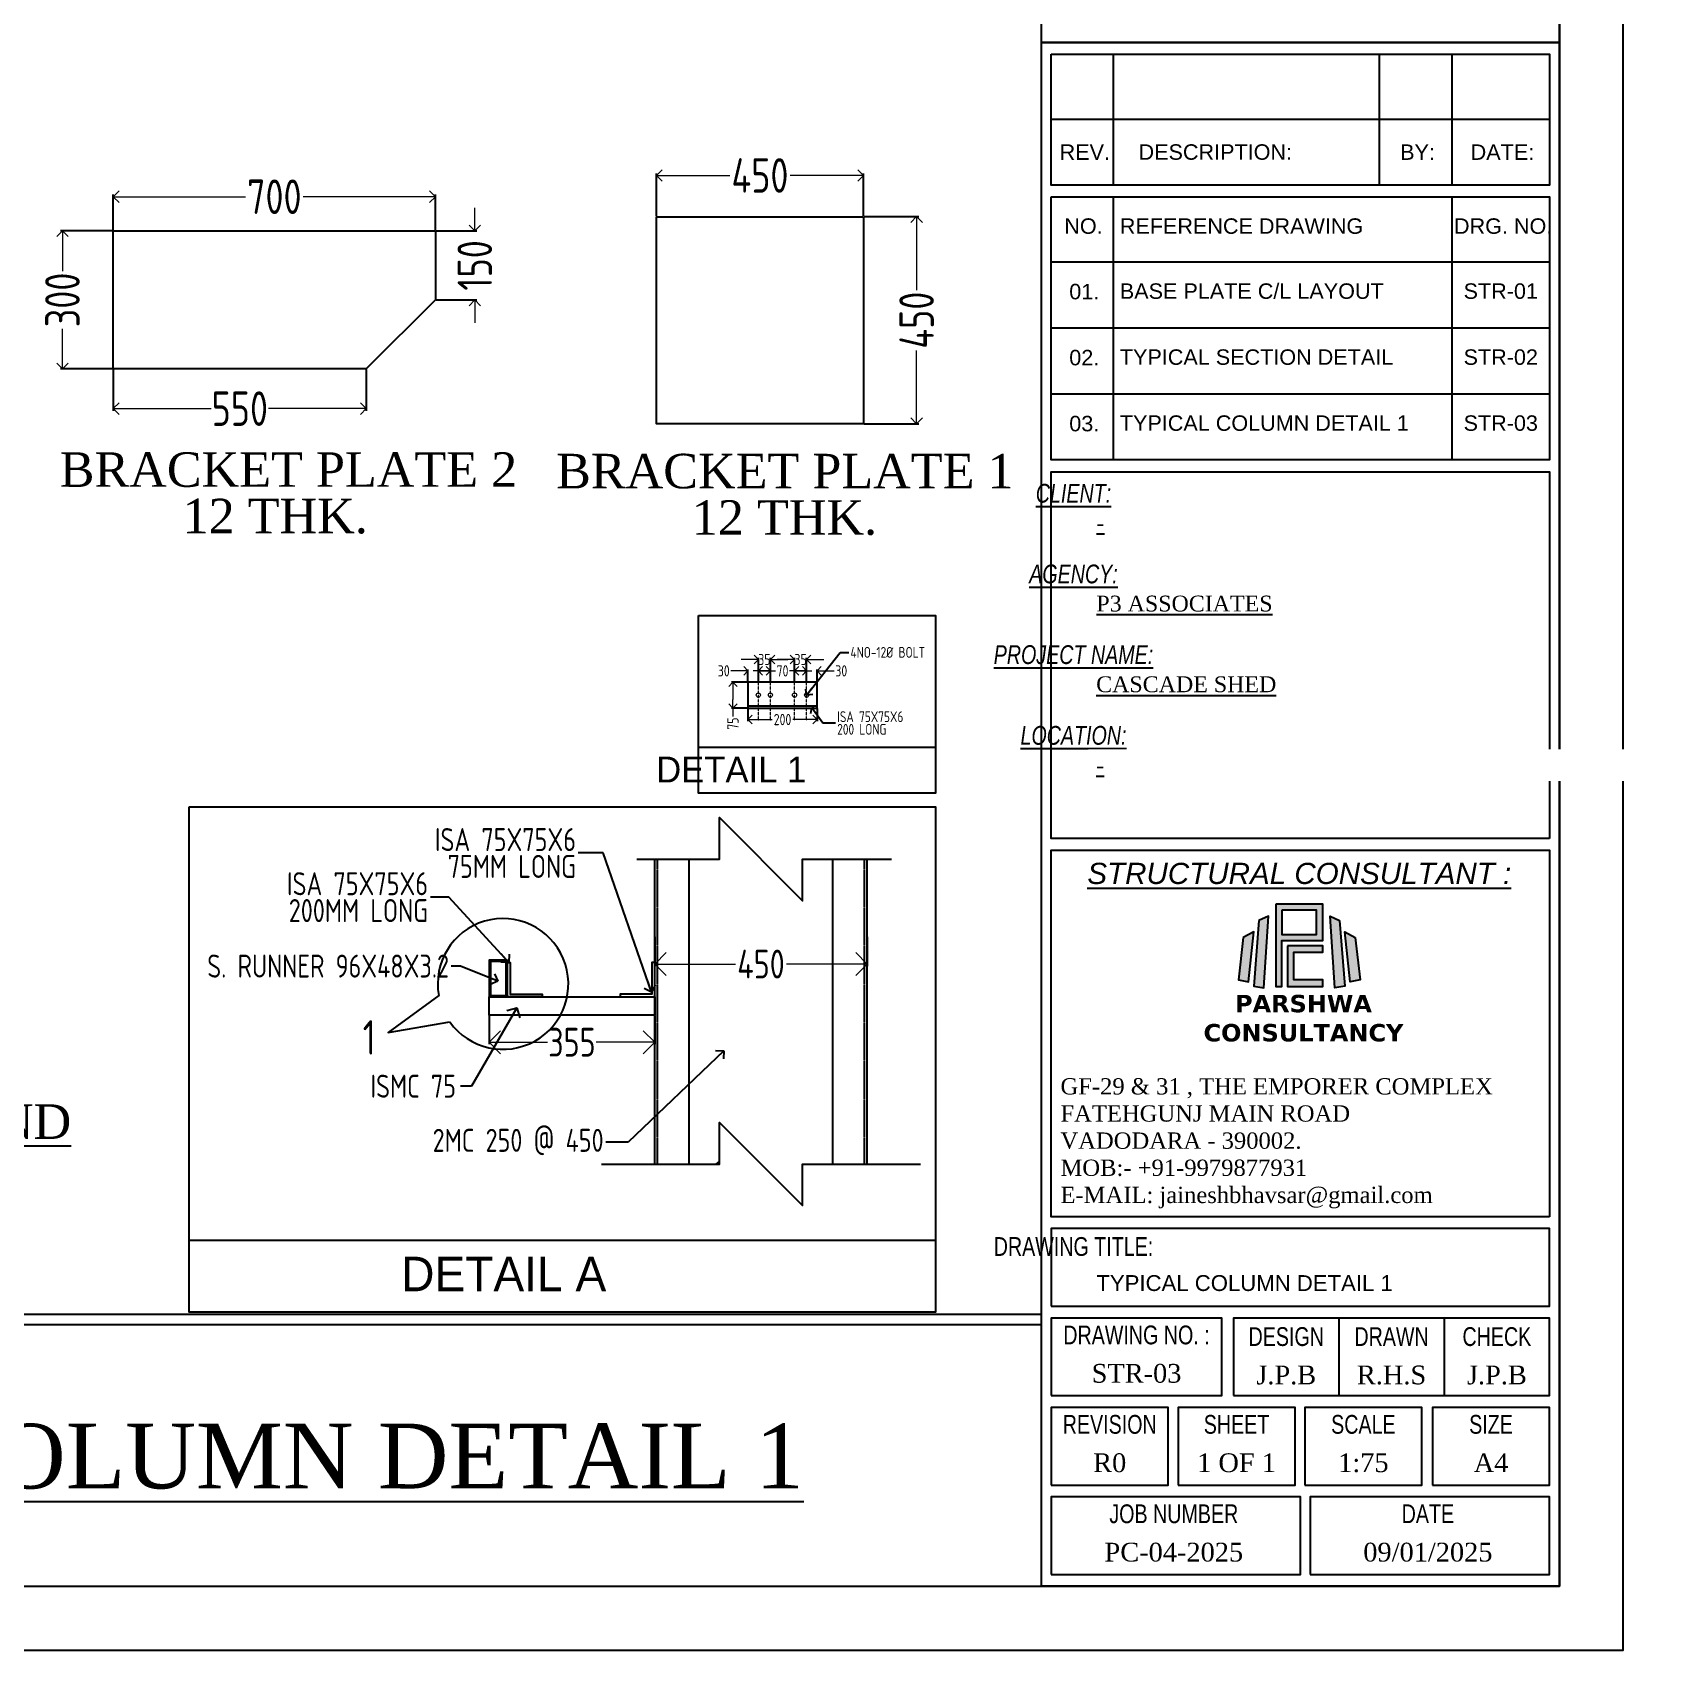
# Model space of a CAD drawing. Header units: millimetres. Extents: x 3470347 to 5996549, y -3470518 to 17149644.
# Drawn here: x 4687116 to 4701369, y 6601077 to 6615136 of the extents above; entities that cross this region are included whole.
import ezdxf

# ---------------------------------------------------------------- set-up
doc = ezdxf.new("R2010")
doc.units = ezdxf.units.MM
doc.header["$MEASUREMENT"] = 0
doc.header["$PDMODE"] = 35
doc.header["$PDSIZE"] = -5
doc.linetypes.add('DASHED2', pattern=[0.375, 0.25, -0.125])
doc.linetypes.add('HIDDEN', pattern=[0.375, 0.25, -0.125])
doc.layers.get('0').update_dxf_attribs({"linetype": 'CONTINUOUS', "lineweight": 25})
doc.layers.get('DEFPOINTS').update_dxf_attribs({"linetype": 'CONTINUOUS', "lineweight": 25})
for name, color, linetype in [('lintel', 2, 'CONTINUOUS'), ('see level', 2, 'CONTINUOUS'), ('STR TEX', 4, 'CONTINUOUS')]:
    doc.layers.add(name, color=color, linetype=linetype)
for name, color, linetype, lineweight in [('rDIMension', 1, 'CONTINUOUS', 18), ('rPCC DASH', 9, 'HIDDEN', 15), ('rRCC 1', 3, 'CONTINUOUS', 25), ('rRCC 2', 40, 'CONTINUOUS', 15), ('SHEET', 7, 'CONTINUOUS', 15)]:
    doc.layers.add(name, color=color, linetype=linetype, lineweight=lineweight)
doc.styles.add('Arial', font='arial.ttf', dxfattribs={"height": 0.2})
doc.styles.add('DIM', font='geniso.shx', dxfattribs={"width": 0.85})
doc.styles.add('JAINIL', font='times.ttf')
doc.styles.get("Standard").update_dxf_attribs({"font": ''})
doc.styles.add('TEXT3', font='geniso.shx')
doc.styles.add('TEXT3 0.75NA', font='geniso.shx', dxfattribs={"width": 0.75})
doc.styles.get('Standard').set_extended_font_data('AR CENA')
doc.dimstyles.new('ST-100', dxfattribs={"dimscale": 100, "dimtxt": 7, "dimasz": 5, "dimexe": 0.18, "dimexo": 0.0625, "dimgap": 0.2, "dimtad": 0, "dimdec": 0, "dimzin": 0, "dimdsep": 46, "dimtxsty": 'DIM', "dimblk": 'OPEN90', "dimcen": 0.09, "dimclrd": 256, "dimclrt": 7, "dimadec": 0, "dimazin": 0, "dimtfac": 1, "dimtdec": 0, "dimtofl": 0, "dimtmove": 0, "dimatfit": 3, "dimldrblk": 'OPEN90', "dimfxl": 1, "dimtolj": 1, "dimtzin": 0, "dimlwd": -1, "dimarcsym": 0})
doc.dimstyles.new('ST-25', dxfattribs={"dimscale": 100, "dimtxt": 2.5, "dimasz": 2, "dimexe": 0.18, "dimexo": 0.0625, "dimgap": 0.2, "dimtad": 0, "dimdec": 0, "dimlfac": 0.25, "dimzin": 0, "dimdsep": 46, "dimtxsty": 'DIM', "dimblk": 'OPEN90', "dimcen": 0.09, "dimclrd": 256, "dimclrt": 7, "dimadec": 0, "dimazin": 0, "dimtfac": 1, "dimtdec": 0, "dimtofl": 0, "dimtmove": 0, "dimatfit": 3, "dimldrblk": 'OPEN90', "dimfxl": 1, "dimtolj": 1, "dimtzin": 0, "dimlwd": -1, "dimarcsym": 0})

# ---------------------------------------------------------------- blocks, each defined once
blk = doc.blocks.new('Q')
at = {"linetype": 'Continuous', "ltscale": 0.5}
h = blk.add_hatch(color=152, dxfattribs=at)
h.dxf.hatch_style = 1
h.paths.add_polyline_path([(9.79, 19.18), (9.79, 9.76), (10.5, 9.76), (10.5, 15.05), (15.19, 15.05), (15.19, 19.18)])
h.paths.add_polyline_path([(10.5, 18.5), (10.5, 15.72), (14.45, 15.72), (14.45, 18.5)], flags=16)
h = blk.add_hatch(color=10, dxfattribs=at)
h.dxf.hatch_style = 1
h.paths.add_polyline_path([(7.87, 17.31), (7.27, 9.83), (8.41, 9.62), (8.96, 17.82)])
h.paths.add_polyline_path([(17.1, 17.31), (17.7, 9.83), (16.56, 9.62), (16.01, 17.82)])
h = blk.add_hatch(color=152, dxfattribs=at)
h.dxf.hatch_style = 1
h.paths.add_polyline_path([(6.07, 15.37), (5.53, 10.52), (6.67, 10.29), (7.27, 16.02)])
h.paths.add_polyline_path([(18.9, 15.37), (19.44, 10.52), (18.3, 10.29), (17.7, 16.02)])
h = blk.add_hatch(color=152, dxfattribs=at)
h.dxf.hatch_style = 1
h.paths.add_polyline_path([(11.15, 14.43), (11.15, 9.76), (15.19, 9.76), (15.19, 10.52), (11.87, 10.52), (11.87, 13.69), (15.19, 13.69), (15.19, 14.43)])
at = {"color": 152, "linetype": 'Continuous'}
for points in [[(9.79, 19.18), (9.79, 9.76), (10.5, 9.76), (10.5, 15.05), (15.19, 15.05), (15.19, 19.18), (9.79, 19.18)], [(10.5, 18.5), (10.5, 15.72), (14.45, 15.72), (14.45, 18.5), (10.5, 18.5)], [(6.07, 15.37), (5.53, 10.52), (6.67, 10.29), (7.27, 16.02), (6.07, 15.37)], [(18.9, 15.37), (19.44, 10.52), (18.3, 10.29), (17.7, 16.02), (18.9, 15.37)], [(11.15, 14.43), (11.15, 9.76), (15.19, 9.76), (15.19, 10.52), (11.87, 10.52), (11.87, 13.69), (15.19, 13.69), (15.19, 14.43), (11.15, 14.43)]]:
    blk.add_lwpolyline(points, dxfattribs=at)
at = {"color": 10, "linetype": 'Continuous'}
for points in [[(7.87, 17.31), (7.27, 9.83), (8.41, 9.62), (8.96, 17.82), (7.87, 17.31)], [(17.1, 17.31), (17.7, 9.83), (16.56, 9.62), (16.01, 17.82), (17.1, 17.31)]]:
    blk.add_lwpolyline(points, dxfattribs=at)
at = {"linetype": 'Continuous', "insert": (1.32, 8.82), "char_height": 2, "attachment_point": 1}
blk.add_mtext_dynamic_manual_height_columns('\\pxqc;{\\fVerdana|b1|i0|c0|p34;\\C152;PARSHWA\\PCONSULTANCY }', width=23.282, gutter_width=1, heights=[6.3], dxfattribs=at)
blk = doc.blocks.new('_Open90')
at = {"color": 0, "linetype": 'ByBlock', "lineweight": -2}
for p, q in [((0, 0), (-1, 0)), ((-0.5, 0.5), (0, 0)), ((0, 0), (-0.5, -0.5))]:
    blk.add_line(p, q, dxfattribs=at)
blk = doc.blocks.new('*D1161')
at = {"layer": 'DEFPOINTS', "color": 0}
for p in [(4692538, 6613896), (4692538, 6613538), (4694338, 6613538)]:
    blk.add_point(p, dxfattribs=at)
at = {"layer": 'rDIMension', "color": 0, "lineweight": -2}
for p, q in [((4692538, 6613544), (4692538, 6613914)), ((4694338, 6613544), (4694338, 6613914))]:
    blk.add_line(p, q, dxfattribs=at)
at = {"layer": 'rDIMension'}
for p, q in [((4692638, 6613896), (4693176, 6613896)), ((4694238, 6613896), (4693701, 6613896))]:
    blk.add_line(p, q, dxfattribs=at)
at = {"layer": 'rDIMension', "xscale": 100, "yscale": 100, "zscale": 100, "rotation": 180}
blk.add_blockref('_Open90', (4692538, 6613896), dxfattribs=at)
at = {"layer": 'rDIMension', "xscale": 100, "yscale": 100, "zscale": 100}
blk.add_blockref('_Open90', (4694338, 6613896), dxfattribs=at)
at = {"layer": 'rDIMension', "color": 7, "insert": (4693438, 6613896), "char_height": 300, "attachment_point": 5, "style": 'DIM'}
blk.add_mtext('\\A1;450', dxfattribs=at)
blk = doc.blocks.new('*D1162')
at = {"layer": 'DEFPOINTS', "color": 0}
for p in [(4694338, 6613538), (4694338, 6611738), (4694800, 6611738)]:
    blk.add_point(p, dxfattribs=at)
at = {"layer": 'rDIMension', "color": 0, "lineweight": -2}
for p, q in [((4694345, 6613538), (4694818, 6613538)), ((4694345, 6611738), (4694818, 6611738))]:
    blk.add_line(p, q, dxfattribs=at)
at = {"layer": 'rDIMension'}
for p, q in [((4694800, 6613438), (4694800, 6612900)), ((4694800, 6611838), (4694800, 6612375))]:
    blk.add_line(p, q, dxfattribs=at)
at = {"layer": 'rDIMension', "xscale": 100, "yscale": 100, "zscale": 100}
for p, rotation in [((4694800, 6613538), 90), ((4694800, 6611738), 270)]:
    blk.add_blockref('_Open90', p, dxfattribs=dict(at, rotation=rotation))
at = {"layer": 'rDIMension', "color": 7, "insert": (4694800, 6612638), "char_height": 300, "attachment_point": 5, "rotation": 90, "style": 'DIM'}
blk.add_mtext('\\A1;450', dxfattribs=at)
blk = doc.blocks.new('*D1163')
at = {"layer": 'DEFPOINTS', "color": 0}
for p in [(4687816, 6613711), (4687816, 6613414), (4690616, 6613414)]:
    blk.add_point(p, dxfattribs=at)
at = {"layer": 'rDIMension', "color": 0, "lineweight": -2}
for p, q in [((4687816, 6613420), (4687816, 6613729)), ((4690616, 6613420), (4690616, 6613729))]:
    blk.add_line(p, q, dxfattribs=at)
at = {"layer": 'rDIMension'}
for p, q in [((4687916, 6613711), (4688966, 6613711)), ((4690516, 6613711), (4689466, 6613711))]:
    blk.add_line(p, q, dxfattribs=at)
at = {"layer": 'rDIMension', "xscale": 100, "yscale": 100, "zscale": 100, "rotation": 180}
blk.add_blockref('_Open90', (4687816, 6613711), dxfattribs=at)
at = {"layer": 'rDIMension', "xscale": 100, "yscale": 100, "zscale": 100}
blk.add_blockref('_Open90', (4690616, 6613711), dxfattribs=at)
at = {"layer": 'rDIMension', "color": 7, "insert": (4689216, 6613711), "char_height": 300, "attachment_point": 5, "style": 'DIM'}
blk.add_mtext('\\A1;700', dxfattribs=at)
blk = doc.blocks.new('*D1164')
at = {"layer": 'DEFPOINTS', "color": 0}
for p in [(4687816, 6613414), (4687374, 6612214), (4687816, 6612214)]:
    blk.add_point(p, dxfattribs=at)
at = {"layer": 'rDIMension', "color": 0, "lineweight": -2}
for p, q in [((4687810, 6613414), (4687356, 6613414)), ((4687810, 6612214), (4687356, 6612214))]:
    blk.add_line(p, q, dxfattribs=at)
at = {"layer": 'rDIMension'}
for p, q in [((4687374, 6613314), (4687374, 6613064)), ((4687374, 6612314), (4687374, 6612564))]:
    blk.add_line(p, q, dxfattribs=at)
at = {"layer": 'rDIMension', "xscale": 100, "yscale": 100, "zscale": 100}
for p, rotation in [((4687374, 6613414), 90), ((4687374, 6612214), 270)]:
    blk.add_blockref('_Open90', p, dxfattribs=dict(at, rotation=rotation))
at = {"layer": 'rDIMension', "color": 7, "insert": (4687374, 6612814), "char_height": 300, "attachment_point": 5, "rotation": 90, "style": 'DIM'}
blk.add_mtext('\\A1;300', dxfattribs=at)
blk = doc.blocks.new('*D1165')
at = {"layer": 'DEFPOINTS', "color": 0}
for p in [(4690616, 6613414), (4690616, 6612814), (4690959, 6612814)]:
    blk.add_point(p, dxfattribs=at)
at = {"layer": 'rDIMension'}
for p, q in [((4690959, 6613514), (4690959, 6613614)), ((4690959, 6612714), (4690959, 6612614))]:
    blk.add_line(p, q, dxfattribs=at)
at = {"layer": 'rDIMension', "color": 0, "lineweight": -2}
for p, q in [((4690622, 6613414), (4690977, 6613414)), ((4690622, 6612814), (4690977, 6612814))]:
    blk.add_line(p, q, dxfattribs=at)
at = {"layer": 'rDIMension', "xscale": 100, "yscale": 100, "zscale": 100}
for p, rotation in [((4690959, 6613414), 270), ((4690959, 6612814), 90)]:
    blk.add_blockref('_Open90', p, dxfattribs=dict(at, rotation=rotation))
at = {"layer": 'rDIMension', "color": 7, "insert": (4690959, 6613114), "char_height": 300, "attachment_point": 5, "rotation": 90, "style": 'DIM'}
blk.add_mtext('\\A1;150', dxfattribs=at)
blk = doc.blocks.new('*D1166')
at = {"layer": 'DEFPOINTS', "color": 0}
for p in [(4687816, 6612214), (4690016, 6612214), (4687816, 6611869)]:
    blk.add_point(p, dxfattribs=at)
at = {"layer": 'rDIMension', "color": 0, "lineweight": -2}
for p, q in [((4687816, 6612208), (4687816, 6611851)), ((4690016, 6612208), (4690016, 6611851))]:
    blk.add_line(p, q, dxfattribs=at)
at = {"layer": 'rDIMension'}
for p, q in [((4687916, 6611869), (4688666, 6611869)), ((4689916, 6611869), (4689166, 6611869))]:
    blk.add_line(p, q, dxfattribs=at)
at = {"layer": 'rDIMension', "xscale": 100, "yscale": 100, "zscale": 100, "rotation": 180}
blk.add_blockref('_Open90', (4687816, 6611869), dxfattribs=at)
at = {"layer": 'rDIMension', "xscale": 100, "yscale": 100, "zscale": 100}
blk.add_blockref('_Open90', (4690016, 6611869), dxfattribs=at)
at = {"layer": 'rDIMension', "color": 7, "insert": (4688916, 6611869), "char_height": 300, "attachment_point": 5, "style": 'DIM'}
blk.add_mtext('\\A1;550', dxfattribs=at)
blk = doc.blocks.new('*D1374')
at = {"layer": 'DEFPOINTS', "color": 0}
for p in [(4691083, 6606596), (4692523, 6606596), (4692523, 6606362)]:
    blk.add_point(p, dxfattribs=at)
at = {"layer": 'rDIMension', "color": 0, "lineweight": -2}
for p, q in [((4691083, 6606590), (4691083, 6606344)), ((4692523, 6606590), (4692523, 6606344))]:
    blk.add_line(p, q, dxfattribs=at)
at = {"layer": 'rDIMension'}
for p, q in [((4691283, 6606362), (4691592, 6606362)), ((4692323, 6606362), (4692015, 6606362))]:
    blk.add_line(p, q, dxfattribs=at)
at = {"layer": 'rDIMension', "xscale": 200, "yscale": 200, "zscale": 200, "rotation": 180}
blk.add_blockref('_Open90', (4691083, 6606362), dxfattribs=at)
at = {"layer": 'rDIMension', "xscale": 200, "yscale": 200, "zscale": 200}
blk.add_blockref('_Open90', (4692523, 6606362), dxfattribs=at)
at = {"layer": 'rDIMension', "color": 7, "insert": (4691803, 6606362), "char_height": 250, "attachment_point": 5, "style": 'DIM'}
blk.add_mtext('\\A1;355', dxfattribs=at)
blk = doc.blocks.new('*D1375')
at = {"layer": 'DEFPOINTS', "color": 0}
for p in [(4692523, 6607284), (4694371, 6607284), (4694371, 6607041)]:
    blk.add_point(p, dxfattribs=at)
at = {"layer": 'rDIMension', "color": 0, "lineweight": -2}
for p, q in [((4692523, 6607277), (4692523, 6607023)), ((4694371, 6607277), (4694371, 6607023))]:
    blk.add_line(p, q, dxfattribs=at)
at = {"layer": 'rDIMension'}
for p, q in [((4692723, 6607041), (4693225, 6607041)), ((4694171, 6607041), (4693669, 6607041))]:
    blk.add_line(p, q, dxfattribs=at)
at = {"layer": 'rDIMension', "xscale": 200, "yscale": 200, "zscale": 200, "rotation": 180}
blk.add_blockref('_Open90', (4692523, 6607041), dxfattribs=at)
at = {"layer": 'rDIMension', "xscale": 200, "yscale": 200, "zscale": 200}
blk.add_blockref('_Open90', (4694371, 6607041), dxfattribs=at)
at = {"layer": 'rDIMension', "color": 7, "insert": (4693447, 6607041), "char_height": 250, "attachment_point": 5, "style": 'DIM'}
blk.add_mtext('\\A1;450', dxfattribs=at)
blk = doc.blocks.new('*D1492')
at = {"layer": 'DEFPOINTS', "color": 0}
for p in [(2132991, -201710), (2132991, -201840), (2133111, -201840)]:
    blk.add_point(p, dxfattribs=at)
at = {"layer": 'rDIMension', "linetype": 'ByBlock'}
for p, q in [((2132891, -201710), (2132791, -201710)), ((2133211, -201710), (2133311, -201710))]:
    blk.add_line(p, q, dxfattribs=at)
at = {"layer": 'rDIMension', "color": 0, "linetype": 'ByBlock', "lineweight": -2}
for p, q in [((2132991, -201834), (2132991, -201692)), ((2133111, -201834), (2133111, -201692))]:
    blk.add_line(p, q, dxfattribs=at)
at = {"layer": 'rDIMension', "xscale": 100, "yscale": 100, "zscale": 100}
blk.add_blockref('_Open90', (2132991, -201710), dxfattribs=at)
at = {"layer": 'rDIMension', "xscale": 100, "yscale": 100, "zscale": 100, "rotation": 180}
blk.add_blockref('_Open90', (2133111, -201710), dxfattribs=at)
at = {"layer": 'rDIMension', "color": 7, "insert": (2132710, -201710), "char_height": 130, "attachment_point": 5, "style": 'DIM'}
blk.add_mtext('\\A1;30', dxfattribs=at)
blk = doc.blocks.new('*D1493')
at = {"layer": 'DEFPOINTS', "color": 0}
for p in [(2133251, -201578), (2133111, -201840), (2133251, -201840)]:
    blk.add_point(p, dxfattribs=at)
at = {"layer": 'rDIMension', "linetype": 'ByBlock'}
for p, q in [((2133011, -201578), (2132911, -201578)), ((2133351, -201578), (2133451, -201578))]:
    blk.add_line(p, q, dxfattribs=at)
at = {"layer": 'rDIMension', "color": 0, "linetype": 'ByBlock', "lineweight": -2}
for p, q in [((2133111, -201834), (2133111, -201560)), ((2133251, -201834), (2133251, -201560))]:
    blk.add_line(p, q, dxfattribs=at)
at = {"layer": 'rDIMension', "xscale": 100, "yscale": 100, "zscale": 100}
blk.add_blockref('_Open90', (2133111, -201578), dxfattribs=at)
at = {"layer": 'rDIMension', "xscale": 100, "yscale": 100, "zscale": 100, "rotation": 180}
blk.add_blockref('_Open90', (2133251, -201578), dxfattribs=at)
at = {"layer": 'rDIMension', "color": 7, "insert": (2133181, -201578), "char_height": 130, "attachment_point": 5, "style": 'DIM'}
blk.add_mtext('\\A1;35', dxfattribs=at)
blk = doc.blocks.new('*D1494')
at = {"layer": 'DEFPOINTS', "color": 0}
for p in [(2133531, -201710), (2133251, -201840), (2133531, -201840)]:
    blk.add_point(p, dxfattribs=at)
at = {"layer": 'rDIMension', "linetype": 'ByBlock'}
for p, q in [((2133151, -201710), (2133051, -201710)), ((2133631, -201710), (2133731, -201710))]:
    blk.add_line(p, q, dxfattribs=at)
at = {"layer": 'rDIMension', "color": 0, "linetype": 'ByBlock', "lineweight": -2}
for p, q in [((2133251, -201834), (2133251, -201692)), ((2133531, -201834), (2133531, -201692))]:
    blk.add_line(p, q, dxfattribs=at)
at = {"layer": 'rDIMension', "xscale": 100, "yscale": 100, "zscale": 100}
blk.add_blockref('_Open90', (2133251, -201710), dxfattribs=at)
at = {"layer": 'rDIMension', "xscale": 100, "yscale": 100, "zscale": 100, "rotation": 180}
blk.add_blockref('_Open90', (2133531, -201710), dxfattribs=at)
at = {"layer": 'rDIMension', "color": 7, "insert": (2133391, -201710), "char_height": 130, "attachment_point": 5, "style": 'DIM'}
blk.add_mtext('\\A1;70', dxfattribs=at)
blk = doc.blocks.new('*D1495')
at = {"layer": 'DEFPOINTS', "color": 0}
for p in [(2133671, -201578), (2133531, -201840), (2133671, -201840)]:
    blk.add_point(p, dxfattribs=at)
at = {"layer": 'rDIMension', "linetype": 'ByBlock'}
for p, q in [((2133431, -201578), (2133331, -201578)), ((2133771, -201578), (2133871, -201578))]:
    blk.add_line(p, q, dxfattribs=at)
at = {"layer": 'rDIMension', "color": 0, "linetype": 'ByBlock', "lineweight": -2}
for p, q in [((2133531, -201834), (2133531, -201560)), ((2133671, -201834), (2133671, -201560))]:
    blk.add_line(p, q, dxfattribs=at)
at = {"layer": 'rDIMension', "xscale": 100, "yscale": 100, "zscale": 100}
blk.add_blockref('_Open90', (2133531, -201578), dxfattribs=at)
at = {"layer": 'rDIMension', "xscale": 100, "yscale": 100, "zscale": 100, "rotation": 180}
blk.add_blockref('_Open90', (2133671, -201578), dxfattribs=at)
at = {"layer": 'rDIMension', "color": 7, "insert": (2133601, -201578), "char_height": 130, "attachment_point": 5, "style": 'DIM'}
blk.add_mtext('\\A1;35', dxfattribs=at)
blk = doc.blocks.new('*D1496')
at = {"layer": 'DEFPOINTS', "color": 0}
for p in [(2133791, -201710), (2133671, -201840), (2133791, -201840)]:
    blk.add_point(p, dxfattribs=at)
at = {"layer": 'rDIMension', "linetype": 'ByBlock'}
for p, q in [((2133571, -201710), (2133471, -201710)), ((2133891, -201710), (2133991, -201710))]:
    blk.add_line(p, q, dxfattribs=at)
at = {"layer": 'rDIMension', "color": 0, "linetype": 'ByBlock', "lineweight": -2}
for p, q in [((2133671, -201834), (2133671, -201692)), ((2133791, -201834), (2133791, -201692))]:
    blk.add_line(p, q, dxfattribs=at)
at = {"layer": 'rDIMension', "xscale": 100, "yscale": 100, "zscale": 100}
blk.add_blockref('_Open90', (2133671, -201710), dxfattribs=at)
at = {"layer": 'rDIMension', "xscale": 100, "yscale": 100, "zscale": 100, "rotation": 180}
blk.add_blockref('_Open90', (2133791, -201710), dxfattribs=at)
at = {"layer": 'rDIMension', "color": 7, "insert": (2134072, -201710), "char_height": 130, "attachment_point": 5, "style": 'DIM'}
blk.add_mtext('\\A1;30', dxfattribs=at)
blk = doc.blocks.new('*D1497')
at = {"layer": 'DEFPOINTS', "color": 0}
for p in [(2132991, -202140), (2133791, -202140), (2133791, -202274)]:
    blk.add_point(p, dxfattribs=at)
at = {"layer": 'rDIMension', "color": 0, "linetype": 'ByBlock', "lineweight": -2}
for p, q in [((2132991, -202147), (2132991, -202292)), ((2133791, -202147), (2133791, -202292))]:
    blk.add_line(p, q, dxfattribs=at)
at = {"layer": 'rDIMension', "linetype": 'ByBlock'}
for p, q in [((2133091, -202274), (2133271, -202274)), ((2133691, -202274), (2133510, -202274))]:
    blk.add_line(p, q, dxfattribs=at)
at = {"layer": 'rDIMension', "xscale": 100, "yscale": 100, "zscale": 100, "rotation": 180}
blk.add_blockref('_Open90', (2132991, -202274), dxfattribs=at)
at = {"layer": 'rDIMension', "xscale": 100, "yscale": 100, "zscale": 100}
blk.add_blockref('_Open90', (2133791, -202274), dxfattribs=at)
at = {"layer": 'rDIMension', "color": 7, "insert": (2133391, -202274), "char_height": 130, "attachment_point": 5, "style": 'DIM'}
blk.add_mtext('\\A1;200', dxfattribs=at)
blk = doc.blocks.new('*D1498')
at = {"layer": 'DEFPOINTS', "color": 0}
for p in [(2132991, -201840), (2132817, -202140), (2132991, -202140)]:
    blk.add_point(p, dxfattribs=at)
at = {"layer": 'rDIMension', "color": 0, "linetype": 'ByBlock', "lineweight": -2}
for p, q in [((2132985, -201840), (2132799, -201840)), ((2132985, -202140), (2132799, -202140))]:
    blk.add_line(p, q, dxfattribs=at)
at = {"layer": 'rDIMension', "linetype": 'ByBlock'}
for p, q in [((2132817, -201940), (2132817, -202040)), ((2132817, -202140), (2132817, -202240))]:
    blk.add_line(p, q, dxfattribs=at)
at = {"layer": 'rDIMension', "xscale": 100, "yscale": 100, "zscale": 100}
for p, rotation in [((2132817, -201840), 90), ((2132817, -202140), 270)]:
    blk.add_blockref('_Open90', p, dxfattribs=dict(at, rotation=rotation))
at = {"layer": 'rDIMension', "color": 7, "insert": (2132817, -202321), "char_height": 130, "attachment_point": 5, "rotation": 90, "style": 'DIM'}
blk.add_mtext('\\A1;75', dxfattribs=at)
blk = doc.blocks.new('11')
at = {"color": 3}
blk.add_lwpolyline([(2133790.9, -201840.5), (2132990.9, -201840.5), (2132990.9, -202140.5), (2133790.9, -202140.5)], close=True, dxfattribs=at)
blk.add_lwpolyline([(2132990.9, -202114.3), (2133790.9, -202114.3)], dxfattribs=at)
at = {"layer": 'rPCC DASH'}
for p, q in [((2133110.9, -202290.5), (2133110.9, -201690.5)), ((2133250.9, -202290.5), (2133250.9, -201690.5)), ((2133530.9, -202290.5), (2133530.9, -201690.5)), ((2133670.9, -202290.5), (2133670.9, -201690.5))]:
    blk.add_line(p, q, dxfattribs=at)
at = {"layer": 'rRCC 2'}
for centre in [(2133110.9, -201990.5), (2133250.9, -201990.5), (2133530.9, -201990.5), (2133670.9, -201990.5)]:
    blk.add_circle(centre, 24, dxfattribs=at)
at = {"layer": 'rRCC 1', "color": 7, "insert": (2134179.1, -201495.1), "char_height": 125, "attachment_point": 4, "style": 'DIM'}
blk.add_mtext('\\A1;4NO-12%%C BOLT', dxfattribs=at)
at = {"layer": 'rRCC 1', "color": 7, "insert": (2134025.2, -202313.7), "char_height": 125, "attachment_point": 4, "line_spacing_factor": 0.7, "style": 'DIM'}
blk.add_mtext('\\A1;ISA 75X75X6\\P200 LONG', dxfattribs=at)
at = {"layer": 'rRCC 2', "insert": (2133666.2, -202853.2), "char_height": 300, "attachment_point": 6, "line_spacing_factor": 0.7}
blk.add_mtext('\\A1;\\pxqc;DETAIL 1', dxfattribs=at)
at = {"layer": 'rDIMension', "color": 6, "linetype": 'ByBlock'}
for base, p1, p2, picture, middle in [((2132990.9, -201710.4), (2133110.9, -201840.5), (2132990.9, -201840.5), '*D1492', (2132710, -201710.4)), ((2133790.9, -201710.4), (2133670.9, -201840.5), (2133790.9, -201840.5), '*D1496', (2134071.7, -201710.4)), ((2133790.9, -202274.4), (2132990.9, -202140.5), (2133790.9, -202140.5), '*D1497', (2133390.9, -202274.4))]:
    dim = blk.add_linear_dim(base=base, p1=p1, p2=p2, dimstyle='ST-100', override={"dimtxt": 1.3, "dimasz": 1, "dimlfac": 0.25}, dxfattribs=at)
    dim.commit()
    dim.dimension.update_dxf_attribs({"geometry": picture, "text_midpoint": middle})
for base, p1, p2, picture, middle in [((2133250.9, -201578.2), (2133110.9, -201840.5), (2133250.9, -201840.5), '*D1493', (2133180.9, -201578.2)), ((2133530.9, -201710.4), (2133250.9, -201840.5), (2133530.9, -201840.5), '*D1494', (2133390.9, -201710.4)), ((2133670.9, -201578.2), (2133530.9, -201840.5), (2133670.9, -201840.5), '*D1495', (2133600.9, -201578.2))]:
    dim = blk.add_linear_dim(base=base, p1=p1, p2=p2, dimstyle='ST-100', override={"dimtxt": 1.3, "dimasz": 1, "dimlfac": 0.25}, dxfattribs=at)
    dim.commit()
    dim.dimension.update_dxf_attribs({"geometry": picture, "text_midpoint": middle, "dimtype": 160})
dim = blk.add_linear_dim(base=(2132817.1, -202140.5), p1=(2132990.9, -201840.5), p2=(2132990.9, -202140.5), angle=90, dimstyle='ST-100', override={"dimtxt": 1.3, "dimasz": 1, "dimlfac": 0.25}, dxfattribs=at)
dim.commit()
dim.dimension.update_dxf_attribs({"geometry": '*D1498', "text_midpoint": (2132817.1, -202321.2)})
at = {"layer": 'rRCC 1', "annotation_type": 0, "has_hookline": 1, "hookline_direction": 0}
for points in [[(2133670.9, -201990.5), (2134060.7, -201495.1), (2134159.1, -201495.1)], [(2133730.2, -202133.5), (2133860.2, -202313.7), (2134005.2, -202313.7)]]:
    blk.add_leader(points, dimstyle='ST-100', override={"dimasz": 1}, dxfattribs=at)

msp = doc.modelspace()

# ---------------------------------------------------------------- linework, layer by layer
at = {"lineweight": 25}
for p, q in [((4696508.85, 6614950.04, 0), (4696508.85, 6613811.25, 0)), ((4698821.55, 6614950.04, 0), (4698821.55, 6613811.25, 0)), ((4699454.07, 6614950.04, 0), (4699454.07, 6613811.25, 0)), ((4695970.39, 6614384.91, 0), (4700302.63, 6614384.91, 0)), ((4696508.85, 6613708.83, 0), (4696508.85, 6611422.72, 0)), ((4699454.07, 6613708.83, 0), (4699454.07, 6611422.72, 0)), ((4695970.39, 6613143.7, 0), (4700302.63, 6613143.7, 0)), ((4695970.39, 6612570.04, 0), (4700302.63, 6612570.04, 0)), ((4695970.39, 6611996.38, 0), (4700302.63, 6611996.38, 0)), ((4680859.92, 6603997.28, 0), (4695884.98, 6603997.28, 0)), ((4680859.92, 6603908.85, 0), (4695884.98, 6603908.85, 0)), ((4698471.38, 6603964.57, 0), (4698471.38, 6603289.85, 0)), ((4699387.01, 6603964.57, 0), (4699387.01, 6603289.85, 0))]:
    msp.add_line(p, q, dxfattribs=at)
at = {"color": 1, "ltscale": 0.25}
for p, q in [((4692523.38, 6605303.14, 0), (4692523.38, 6607953.76, 0)), ((4692823.38, 6605303.14, 0), (4692823.38, 6607953.76, 0)), ((4694071.38, 6605303.14, 0), (4694071.38, 6607953.76, 0)), ((4694371.38, 6605303.14, 0), (4694371.38, 6607953.76, 0))]:
    msp.add_line(p, q, dxfattribs=at)
at = {"color": 1, "linetype": 'DASHED2', "ltscale": 0.25}
for p, q in [((4692547.78, 6605303.14, 0), (4692547.78, 6607953.76, 0)), ((4694346.98, 6605303.14, 0), (4694346.98, 6607953.76, 0))]:
    msp.add_line(p, q, dxfattribs=at)
at = {"lineweight": 25, "elevation": 0}
for points in [[(4700388.04, 6615052.46), (4695884.98, 6615052.46), (4695884.98, 6629709.15), (4700388.04, 6629709.15)], [(4695970.39, 6614950.04), (4700302.63, 6614950.04), (4700302.63, 6613811.25), (4695970.39, 6613811.25)], [(4695970.39, 6613708.83), (4700302.63, 6613708.83), (4700302.63, 6611422.72), (4695970.39, 6611422.72)], [(4700302.63, 6604844.14), (4695970.39, 6604844.14), (4695970.39, 6608031.01), (4700302.63, 6608031.01)], [(4695970.39, 6604066.99), (4700302.63, 6604066.99), (4700302.63, 6604741.72), (4695970.39, 6604741.72)], [(4695970.39, 6603289.85), (4697453.34, 6603289.85), (4697453.34, 6603964.57), (4695970.39, 6603964.57)], [(4697555.76, 6603289.85), (4700302.63, 6603289.85), (4700302.63, 6603964.57), (4697555.76, 6603964.57)], [(4695970.39, 6602512.7), (4696987.56, 6602512.7), (4696987.56, 6603187.42), (4695970.39, 6603187.42)], [(4697072.97, 6602512.7), (4698090.13, 6602512.7), (4698090.13, 6603187.42), (4697072.97, 6603187.42)], [(4698175.54, 6602512.7), (4699192.7, 6602512.7), (4699192.7, 6603187.42), (4698175.54, 6603187.42)], [(4699285.47, 6602512.7), (4700302.63, 6602512.7), (4700302.63, 6603187.42), (4699285.47, 6603187.42)], [(4695970.39, 6601735.55), (4698136.51, 6601735.55), (4698136.51, 6602410.27), (4695970.39, 6602410.27)], [(4698221.92, 6601735.55), (4700302.63, 6601735.55), (4700302.63, 6602410.27), (4698221.92, 6602410.27)]]:
    msp.add_lwpolyline(points, close=True, dxfattribs=at)
msp.add_lwpolyline([(4694338.41, 6613537.59), (4694338.41, 6611737.59), (4692538.41, 6611737.59), (4692538.41, 6613537.59)], close=True)
at = {"color": 3}
msp.add_lwpolyline([(4690616.06, 6613413.95), (4690616.06, 6612813.95), (4690016.06, 6612213.95), (4689616.06, 6612213.95), (4687816.06, 6612213.95), (4687816.06, 6613413.95), (4689616.06, 6613413.95)], close=True, dxfattribs=at)
at = {"color": 1, "ltscale": 0.25, "elevation": 0}
msp.add_lwpolyline([(4690741.7, 6606538.99, 9.07101785), (4690645.53, 6606767.11), (4690207.28, 6606447.11)], format="xyb", close=True, dxfattribs=at)
at = {"color": 2, "elevation": 0}
for points in [[(4691243.38, 6607075.89), (4691083.38, 6607075.89), (4691083.38, 6606755.89), (4691243.38, 6606755.89)], [(4691230.58, 6607063.09), (4691096.18, 6607063.09), (4691096.18, 6606768.69), (4691230.58, 6606768.69)], [(4692523.38, 6606595.89), (4691083.38, 6606595.89), (4691083.38, 6606755.89), (4692523.38, 6606755.89)]]:
    msp.add_lwpolyline(points, close=True, dxfattribs=at)
at = {"layer": 'lintel', "color": 5, "linetype": 'ByBlock'}
for p, q in [((4692905.07, 6608925.67, 0), (4694963.03, 6608925.67, 0)), ((4688474.73, 6604640.29, 0), (4694963.03, 6604640.29, 0))]:
    msp.add_line(p, q, dxfattribs=at)
at = {"layer": 'lintel', "color": 5, "linetype": 'ByBlock', "elevation": 0}
msp.add_lwpolyline([(4688474.73, 6608408.43), (4694963.03, 6608408.43), (4694963.03, 6604014.06), (4688474.73, 6604014.06)], close=True, dxfattribs=at)
at = {"layer": 'rRCC 1', "elevation": 0}
msp.add_lwpolyline([(4693057.62, 6605303.14), (4693085.61, 6605325.94)], dxfattribs=at)
at = {"layer": 'see level', "color": 0, "linetype": 'ByBlock', "elevation": 0}
for points in [[(4692368.51, 6607953.76), (4693085.61, 6607953.76), (4693085.61, 6608315.54), (4693809.16, 6607591.99), (4693809.16, 6607953.76), (4694581.51, 6607953.76)], [(4692061.38, 6605303.14), (4693085.61, 6605303.14), (4693085.61, 6605664.92), (4693809.16, 6604941.37), (4693809.16, 6605303.14), (4694833.38, 6605303.14)]]:
    msp.add_lwpolyline(points, dxfattribs=at)
at = {"layer": 'see level', "color": 3, "linetype": 'ByBlock', "elevation": 0}
for points in [[(4691543.38, 6606755.89), (4691243.38, 6606755.89), (4691243.38, 6607055.89), (4691267.38, 6607055.89), (4691267.38, 6606779.89), (4691543.38, 6606779.89), (4691543.38, 6606755.89)], [(4692223.38, 6606755.89), (4692523.38, 6606755.89), (4692523.38, 6607055.89), (4692499.38, 6607055.89), (4692499.38, 6606779.89), (4692223.38, 6606779.89), (4692223.38, 6606755.89)]]:
    msp.add_lwpolyline(points, dxfattribs=at)

# ---------------------------------------------------------------- block references
at = {"lineweight": 25, "xscale": 75.94413912117697, "yscale": 75.94413912117697, "zscale": 75.94413912117697}
msp.add_blockref('Q', (4697178.79, 6606103.89, 0), dxfattribs=at)
at = {"layer": 'lintel', "color": 5, "linetype": 'ByBlock', "xscale": 0.75, "yscale": 0.75, "zscale": 0.75}
msp.add_blockref('11', (3093590.91, 6760871.97, 0), dxfattribs=at)

# ---------------------------------------------------------------- texts
at = {"lineweight": 25, "attachment_point": 2}
for s, insert, char_height, style in [('\\pxql;{\\farial|b0|i1|c0|p0;\\L\\C1;CLIENT:}', (4696163.99, 6611215.41, 0), 163.2084, 'TEXT3 0.75NA'), ('\\pxql;{\\farial|b0|i1|c0|p0;\\L\\C1;PROJECT NAME:}', (4696163.99, 6609812.51, 0), 163.2084, 'TEXT3 0.75NA'), ('\\pxql;{\\farial|b0|i1|c0|p0;\\L\\C1;LOCATION:}', (4696163.99, 6609111.06, 0), 163.2084, 'TEXT3 0.75NA'), ('\\pxqc;{\\farial|b0|i1|c0|p0;\\L\\W1;\\C1;STRUCTURAL CONSULTANT : }', (4698126.97, 6607921.33, 0), 184.0623, 'TEXT3 0.75NA'), ('\\pxql;{\\farial|b0|i0|c0|p0;\\C1;DRAWING TITLE:}', (4696163.99, 6604667.88, 0), 163.2084, 'TEXT3 0.75NA'), ('\\pxqc;{\\farial|b0|i0|c0|p0;\\C1;DRAWING NO. :}', (4696711.86, 6603899.03, 0), 163.2084, 'TEXT3 0.75NA'), ('\\pxqc;{\\farial|b0|i0|c0|p0;\\C1;DESIGN}', (4698013.57, 6603884.88, 0), 163.2084, 'TEXT3 0.75NA'), ('\\pxqc;{\\farial|b0|i0|c0|p0;\\C1;DRAWN}', (4698929.19, 6603884.88, 0), 163.2084, 'TEXT3 0.75NA'), ('\\pxqc;{\\farial|b0|i0|c0|p0;\\C1;CHECK}', (4699844.82, 6603884.88, 0), 163.2084, 'TEXT3 0.75NA'), ('\\pxqc;{\\C22;STR-03}', (4696711.86, 6603565.6, 0), 163.2084, 'JAINIL'), ('\\pxqc;{\\C22;J.P.B}', (4698013.57, 6603551.45, 0), 163.2084, 'JAINIL'), ('\\pxqc;{\\C22;R.H\\fTimes New Roman|b0|i0|c0|p18;.\\fTimes New Roman|b0|i0|c0|p18;S}', (4698929.19, 6603551.45, 0), 163.2084, 'JAINIL'), ('\\pxqc;{\\C22;J.P.B}', (4699844.82, 6603551.45, 0), 163.2084, 'JAINIL'), ('\\pxqc;{\\farial|b0|i0|c0|p0;\\C1;REVISION}', (4696478.97, 6603121.88, 0), 163.2084, 'TEXT3 0.75NA'), ('\\pxqc;{\\farial|b0|i0|c0|p0;\\C1;SHEET}', (4697581.55, 6603121.88, 0), 163.2084, 'TEXT3 0.75NA'), ('\\pxqc;{\\farial|b0|i0|c0|p0;\\C1;SCALE}', (4698684.12, 6603121.88, 0), 163.2084, 'TEXT3 0.75NA'), ('\\pxqc;{\\farial|b0|i0|c0|p0;\\C1;SIZE}', (4699794.05, 6603121.88, 0), 163.2084, 'TEXT3 0.75NA'), ('\\pxqc;{\\C22;R0}', (4696478.97, 6602788.45, 0), 163.2084, 'JAINIL'), ('\\pxqc;{\\C22;1 OF 1}', (4697581.55, 6602788.45, 0), 163.2084, 'JAINIL'), ('\\pxqc;{\\C22;1:75}', (4698684.12, 6602788.45, 0), 163.2084, 'JAINIL'), ('\\pxqc;{\\C22;A4}', (4699794.05, 6602788.45, 0), 163.2084, 'JAINIL'), ('\\pxqc;{\\farial|b0|i0|c0|p0;\\C1;JOB NUMBER}', (4697036.15, 6602344.73, 0), 163.2084, 'TEXT3 0.75NA'), ('\\pxqc;{\\farial|b0|i0|c0|p0;\\C1;DATE}', (4699244.97, 6602344.73, 0), 163.2084, 'TEXT3 0.75NA'), ('\\pxqc;{\\fTimes New Roman|b0|i0|c0|p18;\\C22;PC-04-2025}', (4697036.15, 6602011.3, 0), 163.2084, 'JAINIL'), ('\\pxqc;{\\fTimes New Roman|b0|i0|c0|p18;\\C22;09/01/2025}', (4699244.97, 6602011.3, 0), 163.2084, 'JAINIL')]:
    msp.add_mtext(s, dxfattribs=dict(at, insert=insert, char_height=char_height, style=style))
at = {"lineweight": 25, "attachment_point": 1, "style": 'TEXT3'}
for s, insert, char_height, width in [('{\\ftimes new roman|b0|i0|c0|p0;\\L-}', (4696362.92, 6610945.15, 0), 137.7392, 37638.8956), ('{\\ftimes new roman|b0|i0|c0|p0;\\LCASCADE SHED}', (4696361.05, 6609542.16, 0), 137.7392, 37638.8956), ('{\\ftimes new roman|b0|i0|c0|p0;GF-29 & 31 , THE EMPORER COMPLEX\\PFATEHGUNJ MAIN ROAD\\PVADODARA - 390002.\\PMOB:- +91-9979877931\\PE-MAIL: jaineshbhavsar@gmail.com}', (4696050.75, 6606049.16, 0), 141.5124, 38669.9624), ('\\pxql;{\\farial|b0|i0|c0|p0;\\C22;TYPICAL COLUMN DETAIL 1}', (4696362.92, 6604337.26, 0), 137.7392, 2595.4398)]:
    msp.add_mtext(s, dxfattribs=dict(at, insert=insert, char_height=char_height, width=width))
at = {"lineweight": 25, "insert": (4673076.18, 6610180.38, 0), "char_height": 156.6666, "width": 42811.0432, "attachment_point": 1, "style": 'TEXT3', "bg_fill": 2}
msp.add_mtext('{\\ftimes new roman|b0|i0|c0|p0;\\L-}', dxfattribs=at)
at = {"color": 7, "lineweight": 25, "insert": (4688121.81, 6602760.63, 0), "char_height": 562.5011, "width": 23157.9902, "attachment_point": 5, "style": 'Arial'}
msp.add_mtext('{\\ftimes new roman|b0|i0|c0|p0;\\LTYPICAL COLUMN DETAIL 1}', dxfattribs=at)
at = {"layer": 'rRCC 1', "color": 7, "attachment_point": 6, "line_spacing_factor": 0.7, "style": 'DIM'}
for s, insert, char_height in [('\\A1;ISA 75X75X6\\P75MM LONG', (4691838.85, 6608006.62, 0), 200), ('\\A1;ISA 75X75X6\\P200MM LONG', (4690552.81, 6607622.88, 0), 200), ('\\A1;S. RUNNER 96X48X3.2', (4690734.86, 6607023.69, 0), 200), ('\\A1;1', (4690099.35, 6606403.57, 0), 300), ('\\A1;ISMC 75', (4690795.54, 6605979.88, 0), 200), ('\\A1;2MC 250 @ 450', (4692078.92, 6605494.48, 0), 200)]:
    msp.add_mtext(s, dxfattribs=dict(at, insert=insert, char_height=char_height))
at = {"layer": 'rRCC 2', "insert": (4692102.06, 6604347.31, 0), "char_height": 300, "attachment_point": 6, "line_spacing_factor": 0.7}
msp.add_mtext('\\A1;\\pxqc;DETAIL A', dxfattribs=at)
at = {"layer": 'STR TEX', "color": 6, "lineweight": 25, "char_height": 134.3141, "attachment_point": 4, "style": 'JAINIL'}
for s, insert in [('\\pxql;{\\farial|b0|i0|c0|p0;\\C31;REV.}', (4696043.37, 6614098.68, 0)), ('\\pxql;{\\farial|b0|i0|c0|p0;\\C31;DESCRIPTION:}', (4696729.59, 6614098.68, 0)), ('\\pxql;{\\farial|b0|i0|c0|p0;\\C31;BY:}', (4699003.82, 6614098.68, 0)), ('\\pxql;{\\farial|b0|i0|c0|p0;\\C31;DATE:}', (4699616.87, 6614098.68, 0)), ('\\pxql;{\\farial|b0|i0|c0|p0;\\C31;NO.}', (4696084.05, 6613454.96, 0)), ('\\pxql;{\\farial|b0|i0|c0|p0;\\C31;REFERENCE DRAWING}', (4696566.85, 6613454.96, 0)), ('\\pxql;{\\farial|b0|i0|c0|p0;\\C31;DRG. NO.}', (4699472.04, 6613454.96, 0)), ('\\pxql;{\\farial|b0|i0|c0|p0;\\C22;01.}', (4696127.28, 6612885.56, 0)), ('\\pxql;{\\farial|b0|i0|c0|p0;\\C22;BASE PLATE C/L LAYOUT}', (4696566.85, 6612889.82, 0)), ('\\pxql;{\\farial|b0|i0|c0|p0;\\C22;STR-01}', (4699555.39, 6612889.82, 0)), ('\\pxql;{\\farial|b0|i0|c0|p0;\\C22;02.}', (4696127.28, 6612311.9, 0)), ('\\pxql;{\\farial|b0|i0|c0|p0;\\C22;TYPICAL SECTION DETAIL}', (4696566.85, 6612316.17, 0)), ('\\pxql;{\\farial|b0|i0|c0|p0;\\C22;STR-02}', (4699555.39, 6612316.17, 0)), ('\\pxql;{\\farial|b0|i0|c0|p0;\\C22;03.}', (4696127.28, 6611738.24, 0)), ('\\pxql;{\\farial|b0|i0|c0|p0;\\C22;TYPICAL COLUMN DETAIL 1}', (4696566.85, 6611742.51, 0)), ('\\pxql;{\\farial|b0|i0|c0|p0;\\C22;STR-03}', (4699555.39, 6611742.51, 0))]:
    msp.add_mtext(s, dxfattribs=dict(at, insert=insert))

# ---------------------------------------------------------------- dimensions: what is measured, and where the dimension line sits
at = {"layer": 'rDIMension'}
for base, p1, p2, angle, picture, middle in [((4692538.41, 6613896.2), (4694338.41, 6613537.59), (4692538.41, 6613537.59), 180, '*D1161', (4693438.41, 6613896.2)), ((4690958.85, 6612813.95), (4690616.06, 6613413.95), (4690616.06, 6612813.95), 90, '*D1165', (4690958.85, 6613113.95)), ((4694799.63, 6611737.59), (4694338.41, 6613537.59), (4694338.41, 6611737.59), 90, '*D1162', (4694799.63, 6612637.59)), ((4687373.73, 6612213.95), (4687816.06, 6613413.95), (4687816.06, 6612213.95), 90, '*D1164', (4687373.73, 6612813.95))]:
    dim = msp.add_linear_dim(base=base, p1=p1, p2=p2, angle=angle, dimstyle='ST-25', override={"dimtxt": 3, "dimasz": 1, "dimblk": 'Open90'}, dxfattribs=at)
    dim.commit()
    dim.dimension.update_dxf_attribs({"geometry": picture, "text_midpoint": middle})
dim = msp.add_linear_dim(base=(4687816.06, 6613711), p1=(4690616.06, 6613413.95), p2=(4687816.06, 6613413.95), dimstyle='ST-25', override={"dimtxt": 3, "dimasz": 1, "dimblk": 'Open90'}, dxfattribs=at)
dim.commit()
dim.dimension.update_dxf_attribs({"geometry": '*D1163', "text_midpoint": (4689216.06, 6613711)})
for base, p1, p2, text, picture, middle in [((4694371.38, 6607041.34, 0), (4692523.38, 6607283.54, 0), (4694371.38, 6607283.54, 0), '450', '*D1375', (4693447.38, 6607041.34, 0)), ((4692523.38, 6606361.8, 0), (4691083.38, 6606595.89, 0), (4692523.38, 6606595.89, 0), '355', '*D1374', (4691803.38, 6606361.8, 0))]:
    dim = msp.add_linear_dim(base=base, p1=p1, p2=p2, text=text, dimstyle='ST-25', override={"dimtxsty": 'DIM'}, dxfattribs=at)
    dim.commit()
    dim.dimension.update_dxf_attribs({"geometry": picture, "text_midpoint": middle})

# ---------------------------------------------------------------- leaders
at = {"layer": 'rRCC 1', "annotation_type": 0, "has_hookline": 1, "hookline_direction": 1}
for points in [[(4692494.98, 6606797.1, 0), (4692074.53, 6608006.62, 0), (4691858.85, 6608006.62, 0)], [(4691255.38, 6607055.89, 0), (4690734.03, 6607622.88, 0), (4690572.81, 6607622.88, 0)], [(4691158.69, 6606892.46, 0), (4690833.9, 6607023.69, 0), (4690754.86, 6607023.69, 0)], [(4693123.63, 6606287.31, 0), (4692292.52, 6605494.48, 0), (4692098.92, 6605494.48, 0)]]:
    msp.add_leader(points, dimstyle='ST-100', override={"dimasz": 1}, dxfattribs=at)
at = {"layer": 'rRCC 1'}
msp.add_leader([(4691325.81, 6606662.09, 0), (4690931.16, 6605979.88, 0), (4690835.54, 6605979.88, 0)], dimstyle='ST-100', override={"dimasz": 1.3}, dxfattribs=at)

# ---------------------------------------------------------------- next in the draw order: linework, layer by layer
at = {"color": 192, "lineweight": 25, "elevation": 0}
msp.add_lwpolyline([(4680305, 6630265.11), (4680305, 6601077.16), (4700942.96, 6601077.16), (4700942.96, 6630265.11)], close=True, dxfattribs=at)
at = {"lineweight": 25, "elevation": 0}
for points in [[(4695884.98, 6615052.46), (4700388.04, 6615052.46), (4700388.04, 6601633.13), (4695884.98, 6601633.13)], [(4700302.63, 6608133.43), (4695970.39, 6608133.43), (4695970.39, 6611320.3), (4700302.63, 6611320.3)]]:
    msp.add_lwpolyline(points, close=True, dxfattribs=at)
at = {"layer": 'lintel', "color": 5, "linetype": 'ByBlock', "elevation": 0}
msp.add_lwpolyline([(4692905.07, 6610072.25), (4694963.03, 6610072.25), (4694963.03, 6608526.53), (4692905.07, 6608526.53)], close=True, dxfattribs=at)
at = {"layer": 'SHEET', "color": 220, "lineweight": 25, "elevation": 0}
msp.add_lwpolyline([(4680859.92, 6629709.15), (4680859.92, 6601633.13), (4700388.04, 6601633.13), (4700388.04, 6629709.15)], close=True, dxfattribs=at)

# ---------------------------------------------------------------- next in the draw order: texts
at = {"lineweight": 25, "insert": (4696163.99, 6610513.96, 0), "char_height": 163.2084, "attachment_point": 2, "style": 'TEXT3 0.75NA'}
msp.add_mtext('\\pxql;{\\farial|b0|i1|c0|p0;\\L\\C1;AGENCY:}', dxfattribs=at)
at = {"lineweight": 25, "insert": (4696362.92, 6610243.7, 0), "char_height": 137.7392, "width": 37638.8956, "attachment_point": 1, "style": 'TEXT3'}
msp.add_mtext('{\\ftimes new roman|b0|i0|c0|p0;\\LP3 ASSOCIATES}', dxfattribs=at)

# ---------------------------------------------------------------- next in the draw order: texts
at = {"lineweight": 25, "insert": (4696360.85, 6608838.74, 0), "char_height": 137.7392, "width": 37638.8956, "attachment_point": 1, "style": 'TEXT3', "bg_fill": 2}
msp.add_mtext('{\\ftimes new roman|b0|i0|c0|p0;\\L-}', dxfattribs=at)
at = {"layer": 'rRCC 1', "color": 7, "char_height": 300, "line_spacing_factor": 0.709091, "style": 'JAINIL', "bg_fill": 2}
for s, insert, attachment_point in [('\\A1;BRACKET PLATE 1', (4695643.37, 6611324.24), 6), ('\\A1;\\LRAFTER DETAIL AT END', (4682202.49, 6605671.53), 4)]:
    msp.add_mtext(s, dxfattribs=dict(at, insert=insert, attachment_point=attachment_point))

# ---------------------------------------------------------------- next in the draw order: texts
for s, insert, attachment_point in [('\\A1;BRACKET PLATE 2', (4687350.3, 6611337.26), 4), ('\\A1;12 THK.', (4694456.55, 6610919.75), 6)]:
    msp.add_mtext(s, dxfattribs=dict(at, insert=insert, attachment_point=attachment_point))

# ---------------------------------------------------------------- next in the draw order: texts
at = {"layer": 'rRCC 1', "color": 7, "insert": (4688418.6, 6610932.77), "char_height": 300, "attachment_point": 4, "line_spacing_factor": 0.709091, "style": 'JAINIL', "bg_fill": 2}
msp.add_mtext('\\A1;12 THK.', dxfattribs=at)

# ---------------------------------------------------------------- next in the draw order: dimensions: what is measured, and where the dimension line sits
at = {"layer": 'rDIMension'}
dim = msp.add_linear_dim(base=(4687816.06, 6611869.05), p1=(4690016.06, 6612213.95), p2=(4687816.06, 6612213.95), dimstyle='ST-25', override={"dimtxt": 3, "dimasz": 1, "dimblk": 'Open90'}, dxfattribs=at)
dim.commit()
dim.dimension.update_dxf_attribs({"geometry": '*D1166', "text_midpoint": (4688916.06, 6611869.05)})

doc.saveas('drawing.dxf')
